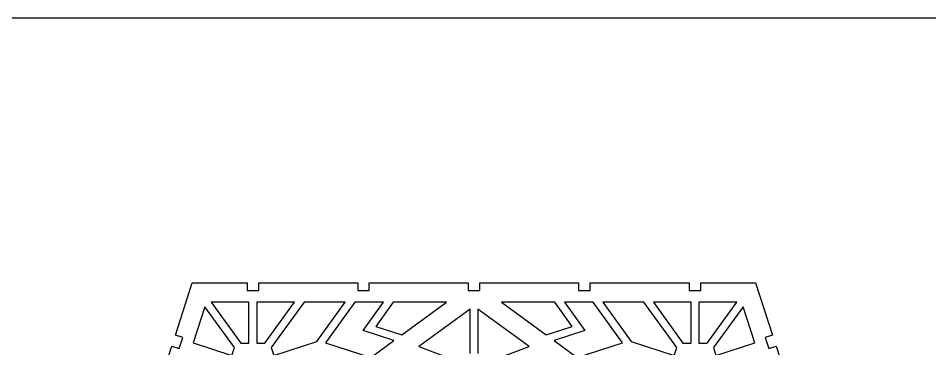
# Model space of a CAD drawing. Extents: x 0 to 580, y 0 to 430.
# Drawn here: x 117.6 to 352.7, y 344.9 to 430 of the extents above; entities that cross this region are included whole.
import ezdxf

# ---------------------------------------------------------------- set-up
doc = ezdxf.new("R2010")
doc.units = 0
doc.header["$MEASUREMENT"] = 0

msp = doc.modelspace()

# ---------------------------------------------------------------- linework, layer by layer
for p, q in [((580, 430), (0, 430)), ((158.13, 348.39), (162.5, 361.85)), ((162.5, 361.85), (176.66, 361.85)), ((176.66, 361.85), (176.66, 359.85)), ((176.66, 359.85), (179.66, 359.85)), ((179.66, 359.85), (179.66, 361.85)), ((179.66, 361.85), (205.16, 361.85)), ((205.16, 361.85), (205.16, 359.85)), ((205.16, 359.85), (208.16, 359.85)), ((208.16, 359.85), (208.16, 361.85)), ((208.16, 361.85), (233.66, 361.85)), ((233.66, 361.85), (233.66, 359.85)), ((233.66, 359.85), (236.66, 359.85)), ((236.66, 359.85), (236.66, 361.85)), ((236.66, 361.85), (262.16, 361.85)), ((262.16, 361.85), (262.16, 359.85)), ((262.16, 359.85), (265.16, 359.85)), ((265.16, 359.85), (265.16, 361.85)), ((265.16, 361.85), (290.66, 361.85)), ((290.66, 361.85), (290.66, 359.85)), ((290.66, 359.85), (293.66, 359.85)), ((293.66, 359.85), (293.66, 361.85)), ((293.66, 361.85), (307.81, 361.85)), ((307.81, 361.85), (312.19, 348.39)), ((165.75, 355.68), (162.74, 346.41)), ((173.38, 345.18), (165.75, 355.68)), ((167.37, 356.85), (175, 346.36)), ((177.12, 356.85), (167.37, 356.85)), ((177.12, 346.36), (177.12, 356.85)), ((179.12, 356.85), (179.12, 346.36)), ((188.86, 356.85), (179.12, 356.85)), ((181.24, 346.36), (188.86, 356.85)), ((191.34, 356.85), (182.86, 345.18)), ((201.94, 356.85), (191.34, 356.85)), ((194.62, 346.77), (201.94, 356.85)), ((204.41, 356.85), (196.86, 346.45)), ((211.83, 356.85), (204.41, 356.85)), ((206.56, 349.6), (211.83, 356.85)), ((214.3, 356.85), (209.8, 350.65)), ((228.04, 356.85), (214.3, 356.85)), ((216.51, 348.47), (228.04, 356.85)), ((234.16, 355.12), (220.92, 345.5)), ((234.16, 343.64), (234.16, 355.12)), ((249.39, 345.5), (236.16, 355.12)), ((236.16, 355.12), (236.16, 343.64)), ((256.01, 356.85), (242.28, 356.85)), ((242.28, 356.85), (253.81, 348.47)), ((260.52, 350.65), (256.01, 356.85)), ((265.9, 356.85), (258.48, 356.85)), ((258.48, 356.85), (263.75, 349.6)), ((273.46, 346.45), (265.9, 356.85)), ((268.37, 356.85), (275.7, 346.77)), ((278.98, 356.85), (268.37, 356.85)), ((287.46, 345.18), (278.98, 356.85)), ((281.45, 356.85), (289.07, 346.36)), ((291.2, 356.85), (281.45, 356.85)), ((291.2, 346.36), (291.2, 356.85)), ((293.2, 356.85), (293.2, 346.36)), ((302.94, 356.85), (293.2, 356.85)), ((295.32, 346.36), (302.94, 356.85)), ((304.56, 355.68), (296.94, 345.18)), ((307.57, 346.41), (304.56, 355.68)), ((209.8, 350.65), (216.51, 348.47)), ((253.81, 348.47), (260.52, 350.65)), ((160.03, 347.77), (158.13, 348.39)), ((214.51, 347.02), (206.56, 349.6)), ((263.75, 349.6), (255.81, 347.02)), ((312.19, 348.39), (310.28, 347.77)), ((159.1, 344.92), (160.03, 347.77)), ((162.74, 346.41), (172.72, 343.16)), ((175, 346.36), (177.12, 346.36)), ((179.12, 346.36), (181.24, 346.36)), ((183.52, 343.16), (194.62, 346.77)), ((196.86, 346.45), (208.51, 342.66)), ((208.51, 342.66), (214.51, 347.02)), ((255.81, 347.02), (261.81, 342.66)), ((261.81, 342.66), (273.46, 346.45)), ((275.7, 346.77), (286.8, 343.16)), ((289.07, 346.36), (291.2, 346.36)), ((293.2, 346.36), (295.32, 346.36)), ((297.59, 343.16), (307.57, 346.41)), ((310.28, 347.77), (311.21, 344.92)), ((149.32, 321.29), (157.2, 345.54)), ((157.2, 345.54), (159.1, 344.92)), ((172.72, 343.16), (173.38, 345.18)), ((182.86, 345.18), (183.52, 343.16)), ((220.92, 345.5), (227.76, 342.87)), ((242.55, 342.87), (249.39, 345.5)), ((286.8, 343.16), (287.46, 345.18)), ((296.94, 345.18), (297.59, 343.16)), ((311.21, 344.92), (313.11, 345.54)), ((313.11, 345.54), (320.99, 321.29))]:
    msp.add_line(p, q)

doc.saveas('drawing.dxf')
